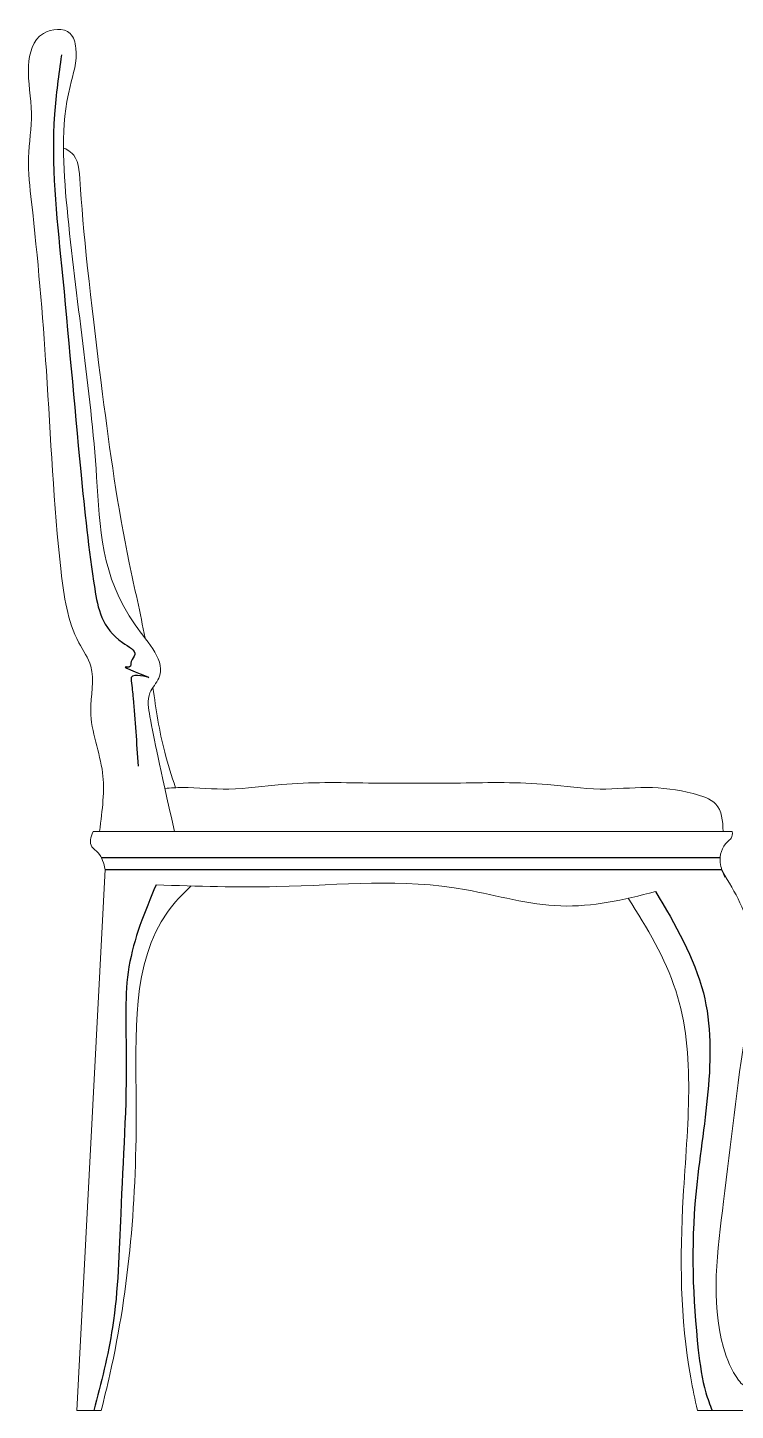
# Model space of a CAD drawing. Header units: centimetres. Extents: x 9109 to 11790, y 5972 to 7143.
# Drawn here: x 9109 to 9698, y 5972 to 7122 of the extents above; entities that cross this region are included whole.
import ezdxf

# ---------------------------------------------------------------- set-up
doc = ezdxf.new("R2010")
doc.units = ezdxf.units.CM
doc.layers.add('家具内线', color=8, linetype='Continuous')
doc.layers.add('家具外线', color=7, linetype='Continuous', lineweight=20)

# ---------------------------------------------------------------- blocks, each defined once
blk = doc.blocks.new('MK-JJ-0634')
at = {"layer": '家具内线', "ltscale": 500}
for p, q in [((-100359.4, 53806.1), (-99844.8, 53806.1)), ((-100356.1, 53796.1), (-99843.5, 53796.1))]:
    blk.add_line(p, q, dxfattribs=at)
blk.add_spline([(-100392.4, 54473.5), (-100398.2, 54424.2), (-100392.4, 54298.1), (-100376.4, 54126.9), (-100364.8, 54029.8), (-100341.6, 53984.8), (-100331.5, 53974.7), (-100334.4, 53968.9), (-100335.8, 53964.5), (-100338.7, 53964.5), (-100319.8, 53955.8), (-100334.4, 53955.8), (-100334.4, 53952.9), (-100332.9, 53938.4), (-100328.6, 53881.9)], degree=3, dxfattribs=at)
for points, knots in [([(-100313.7, 53783.2), (-100323.3, 53760.9), (-100341.4, 53716.3), (-100336.4, 53622.5), (-100343.5, 53523.3), (-100345.7, 53422.5), (-100359.5, 53369), (-100365.6, 53346.1)], [6.301127, 6.301127, 6.301127, 6.301127, 78.25036, 148.982095, 283.607735, 378.494871, 449.266576, 449.266576, 449.266576, 449.266576]), ([(-99898.5, 53777.7), (-99882.2, 53750.2), (-99837.4, 53673.2), (-99870.9, 53537.4), (-99867.3, 53427.5), (-99859.3, 53367), (-99853.4, 53350.9), (-99851.5, 53346.1)], [3.886746, 3.886746, 3.886746, 3.886746, 97.307595, 264.750805, 394.444836, 430.551429, 446.105096, 446.105096, 446.105096, 446.105096])]:
    blk.add_open_spline(points, degree=3, knots=knots, dxfattribs=at)
at = {"layer": '家具外线'}
for p, q in [((-100060.6, 53867.9), (-100137.2, 53867.9)), ((-100366.1, 53827.5), (-99834.8, 53827.5)), ((-100379.6, 53346.1), (-100356.1, 53796.1)), ((-100359.3, 53346.1), (-100379.6, 53346.1)), ((-99804.7, 53346.1), (-99863.6, 53346.1))]:
    blk.add_line(p, q, dxfattribs=at)
for points, knots in [([(-100298.5, 53827.5), (-100311.2, 53884.3), (-100316.6, 53909.7), (-100322.2, 53941.9), (-100300.7, 53964.3), (-100359.7, 54024.1), (-100361.2, 54153.9), (-100386.1, 54303.7), (-100394, 54425.7), (-100377.7, 54472), (-100384.4, 54496.7), (-100414.5, 54494.4), (-100422.8, 54460), (-100414.7, 54426.2), (-100421.7, 54388), (-100413.1, 54316.8), (-100403.3, 54201.9), (-100398.2, 54079.8), (-100386.6, 53995.4), (-100362.7, 53961.3), (-100373.2, 53922), (-100354, 53879.2), (-100358.4, 53846.4), (-100360.8, 53827.5)], [35.311465, 35.311465, 35.311465, 35.311465, 93.131805, 112.813179, 127.160363, 175.624598, 302.726903, 527.950816, 628.847535, 661.206232, 674.455693, 696.609899, 726.339103, 765.778625, 802.762974, 839.747439, 980.515741, 1148.258851, 1209.121972, 1231.128872, 1268.03133, 1320.624602, 1365.898803, 1365.898803, 1365.898803, 1365.898803]), ([(-100390.8, 54396.1), (-100390.8, 54396.1), (-100377.9, 54391.6), (-100376.1, 54340.2), (-100361.2, 54208.7), (-100342.7, 54076.2), (-100326.8, 54009.3), (-100322.9, 53988.3)], [0, 0, 0, 0, 42.111448, 101.155334, 296.068462, 438.0369, 502.223159, 502.223159, 502.223159, 502.223159]), ([(-100316.4, 53947.3), (-100313.8, 53929.3), (-100309.6, 53901), (-100300.9, 53873.8), (-100297.6, 53864)], [543.609515, 543.609515, 543.609515, 543.609515, 598.257514, 629.213333, 629.213333, 629.213333, 629.213333]), ([(-100306.5, 53863.4), (-100301.6, 53863.9), (-100284.2, 53864.7), (-100251.4, 53861.1), (-100200.2, 53869.1), (-100161.4, 53868.3), (-100137.2, 53867.9)], [73.067944, 73.067944, 73.067944, 73.067944, 87.827578, 126.545663, 170.396848, 242.810195, 242.810195, 242.810195, 242.810195]), ([(-99842.3, 53827.5), (-99842.5, 53836.5), (-99844.1, 53852.3), (-99873.9, 53861.7), (-99905.4, 53865.7), (-99946.4, 53861.1), (-99997.6, 53869.1), (-100036.4, 53868.3), (-100060.6, 53867.9)], [4.006057, 4.006057, 4.006057, 4.006057, 28.148004, 48.809139, 87.827578, 126.545663, 170.396848, 242.810195, 242.810195, 242.810195, 242.810195]), ([(-100356.1, 53796.1), (-100357.3, 53801.1), (-100359.1, 53808.5), (-100370, 53816.1), (-100368.4, 53822.7), (-100366.1, 53827.5)], [0, 0, 0, 0, 14.936935, 22.142738, 36.023512, 36.023512, 36.023512, 36.023512]), ([(-99840.7, 53789.5), (-99842.5, 53793.4), (-99846.9, 53803.1), (-99842.8, 53816.1), (-99834.6, 53822.4), (-99834.4, 53825.5), (-99834.8, 53827.5)], [0, 0, 0, 0, 12.887177, 31.254216, 35.577763, 41.891922, 41.891922, 41.891922, 41.891922]), ([(-99842.7, 53794.2), (-99832.2, 53777.1), (-99810.2, 53736.9), (-99828.4, 53639.9), (-99840, 53529.5), (-99854.4, 53426.8), (-99834.8, 53377.6), (-99823.6, 53364), (-99805, 53368.3), (-99803.8, 53355.5), (-99804.7, 53346.1)], [13.792869, 13.792869, 13.792869, 13.792869, 72.037933, 149.539069, 295.081126, 416.392002, 446.341751, 452.259291, 467.057289, 489.304589, 489.304589, 489.304589, 489.304589]), ([(-100284.5, 53782.3), (-100291.9, 53775.5), (-100334.9, 53730), (-100325.6, 53573.3), (-100336.6, 53439.5), (-100356.9, 53356), (-100359.3, 53346.1)], [35.756542, 35.756542, 35.756542, 35.756542, 65.867639, 226.773632, 453.695951, 484.320174, 484.320174, 484.320174, 484.320174]), ([(-100313.7, 53783.2), (-100279.4, 53782.1), (-100185.4, 53779.3), (-100089.4, 53792), (-99977.8, 53758.8), (-99924.8, 53770.7), (-99898.5, 53777.7)], [5.473448, 5.473448, 5.473448, 5.473448, 108.531589, 287.855387, 369.246813, 449.062917, 449.062917, 449.062917, 449.062917]), ([(-99921.3, 53772.1), (-99905.4, 53747.3), (-99860.7, 53672.5), (-99878.8, 53529.6), (-99878, 53413.3), (-99865.7, 53355.1), (-99863.6, 53346.1)], [15.438471, 15.438471, 15.438471, 15.438471, 102.007901, 273.631252, 424.354883, 452.127999, 452.127999, 452.127999, 452.127999])]:
    blk.add_open_spline(points, degree=3, knots=knots, dxfattribs=at)

msp = doc.modelspace()

# ---------------------------------------------------------------- block references
at = {"layer": '家具外线'}
msp.add_blockref('MK-JJ-0634', (109529.9, -47374.2), dxfattribs=at)

doc.saveas('drawing.dxf')
